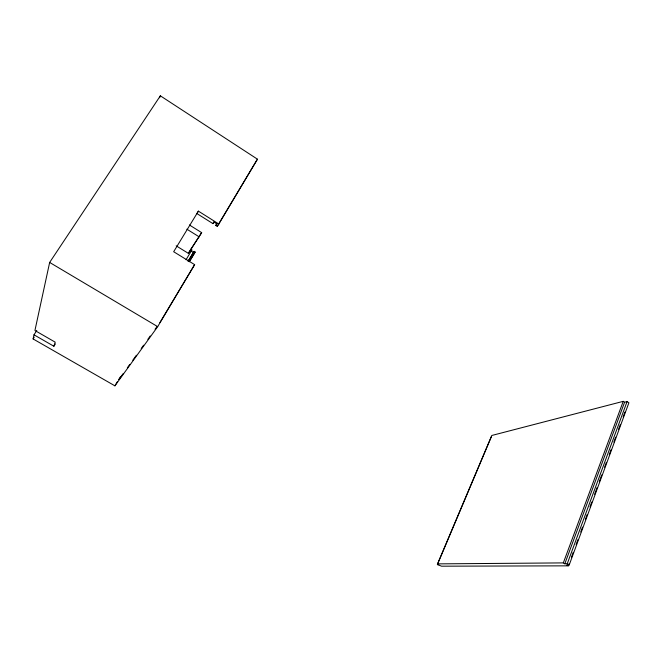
<?xml version="1.0" encoding="UTF-8"?>
<svg xmlns="http://www.w3.org/2000/svg" width="662" height="662" viewBox="0 0 662 662"><rect width="100%" height="100%" fill="white"/><g stroke="black" fill="none" stroke-linecap="round" stroke-linejoin="round"><path stroke-width="0.99" d="M33.994 334.815L53.887 346.243L55.186 342.155L34.929 330.495L49.65 262.442L160.353 95.816L257.444 159.178L218.832 224.004L198.393 211.137L173.667 251.725L194.636 264.635L157.688 326.647L114.907 385.838L33.1 338.944L33.994 334.815L36.799 330.495M491.452 436.548L437.383 564.578L441.546 566.184L568.269 565.844L568.981 563.908M571.48 557.139L573.259 552.298M576.106 544.561L577.893 539.72M580.74 531.983L582.519 527.151M585.374 519.413L587.153 514.573M589.999 506.835L591.787 502.003M594.633 494.266L597.124 487.489M599.267 481.688L601.758 474.919M604.605 467.182L606.392 462.341M609.239 454.604L611.018 449.771M613.873 442.026L615.652 437.193M618.498 429.456L620.286 424.615M623.132 416.878L624.911 412.045M568.269 565.844L566.788 564.959L569.212 564.951L628.9 402.786L627.079 401.594L624.589 402.239L623.232 401.346L491.775 435.48L437.541 563.875L438.749 564.57L437.383 564.578M437.541 563.875L563.329 562.899L564.81 563.784L624.589 402.239M564.81 563.784L567.235 563.767L627.079 401.594M563.329 562.899L623.232 401.346M159.625 97.753L160.353 95.816M218.832 224.004L217.235 226.338L215.795 225.428L216.846 223.657M159.89 322.593L194.636 264.635M217.235 226.338L257.444 159.178M114.907 385.838L117.563 381.403M189.837 260.754L195.158 252.048L194.065 251.37L188.082 261.242M118.854 379.45L120.443 376.794M189.332 261.78L195.158 252.048M198.393 211.137L196.928 213.569L212.907 223.607L213.958 221.844M186.03 259.752L191.881 250.021L190.78 249.342L188.364 253.356L176.175 245.834M188.231 261.101L194.065 251.37M188.364 253.356L201.662 232.635L189.415 224.981M53.887 346.243L55.343 343.959M33.1 338.944L34.217 337.215M190.78 249.342L201.662 232.635M191.881 250.021L191.186 251.072L193.37 252.421M212.907 223.607L213.917 222.084L216.822 223.913L215.795 225.428M118.928 379.5L123.149 373.641M127.361 367.782L129.769 364.431M132.781 360.252L136.397 355.229M141.221 348.535L143.629 345.192M147.841 339.333L150.249 335.982M155.073 329.287L156.877 326.78M49.65 262.442L157.688 326.647M567.235 563.767L569.212 564.951M186.858 229.176L199.138 236.831"/></g></svg>
